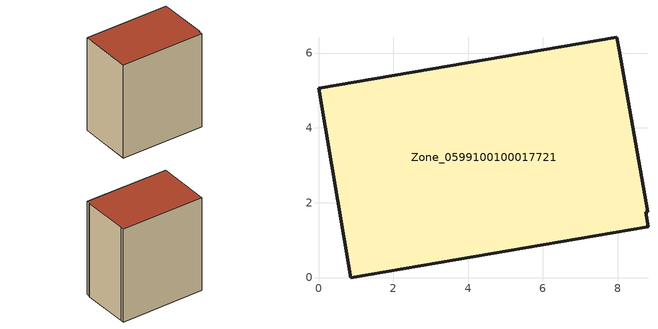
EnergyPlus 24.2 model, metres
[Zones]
Zone_0599100100017721
 floor ground (C_G): 0.86,0 0,5.05 7.98,6.42 8.03,6.07 8.8,1.76 8.74,1.74 8.81,1.36 z0
 wall outside (C_F): 0,5.05 0.86,0 8.81,1.36 8.74,1.74 8.8,1.76 8.03,6.07 7.98,6.42 0,5.05 z0:9.23
 roof outside (C_R): 8.81,1.36 8.74,1.74 8.8,1.76 8.03,6.07 7.98,6.42 0,5.05 0.86,0 z9.23
[BUILDING]
Pand.0599100100017721: North Axis=0; Terrain=City; Loads Convergence Tolerance Value=0.04; Temperature Convergence Tolerance Value=0.4; Solar Distribution=FullExterior; Maximum Number of Warmup Days=25; Minimum Number of Warmup Days=1
[Site:Location]
Rotterdam.The.Hague.AP_ZH_NLD Design_Conditions: Latitude=51.96; Longitude=4.45; Time Zone=1; Elevation=-4.5
[SITE:GROUNDTEMPERATURE:BUILDINGSURFACE]
18, 18, 18, 18, 18, 18, 18, 18, 18, 18, 18, 18
[MATERIAL] Thermal Absorptance=0.9; Solar Absorptance=0.7; Visible Absorptance=0.7
Name | Roughness | Thickness | Conductivity | Density | Specific Heat
G.TI.2015-2018 | MediumSmooth | 0.15 | 0.0428571 | 540 | 1210
F.TI.2015-2018 | Rough | 0.3 | 0.0666667 | 1920 | 840
R.TI.2015-2018 | MediumRough | 0.2 | 0.0333333 | 1500 | 1000
[CONSTRUCTION]
C_G: G.TI.2015-2018
C_F: F.TI.2015-2018
C_R: R.TI.2015-2018
[ZONE]
Zone_0599100100017721: Type=1; Multiplier=1; Ceiling Height=Autocalculate; Volume=Autocalculate; Floor Area=autocalculate; Part of Total Floor Area=Yes
[ZONEINFILTRATION:DESIGNFLOWRATE]
Infil_Zone_0599100100017721: Zone or ZoneList or Space or SpaceList=Zone_0599100100017721; Schedule=AlwaysOn; Design Flow Rate Calculation Method=Flow/Area; Flow Rate per Floor Area=0.0015; Constant Term Coefficient=1; Temperature Term Coefficient=0; Velocity Term Coefficient=0; Velocity Squared Term Coefficient=0
[HVACTEMPLATE:ZONE:IDEALLOADSAIRSYSTEM]
Zone_0599100100017721: Maximum Heating Supply Air Temperature=50; Minimum Cooling Supply Air Temperature=13; Maximum Heating Supply Air Humidity Ratio=0.0156; Minimum Cooling Supply Air Humidity Ratio=0.0077; Heating Limit=NoLimit; Cooling Limit=NoLimit; Dehumidification Control Type=ConstantSensibleHeatRatio; Cooling Sensible Heat Ratio=0.7; Dehumidification Setpoint=60; Humidification Control Type=None; Humidification Setpoint=30; Outdoor Air Method=None; Outdoor Air Flow Rate per Person=0.00944; Outdoor Air Flow Rate per Zone Floor Area=0; Outdoor Air Flow Rate per Zone=0; Demand Controlled Ventilation Type=None; Outdoor Air Economizer Type=NoEconomizer; Heat Recovery Type=None; Sensible Heat Recovery Effectiveness=0.7; Latent Heat Recovery Effectiveness=0.65
[ZONECONTROL:THERMOSTAT]
ThermostatControl_Zone_0599100100017721: Zone or ZoneList=Zone_0599100100017721; Control Type Schedule=DualSetpointControlType; Control 1=Thermostat_Zone_0599100100017721; Temperature Difference Between Cutout And Setpoint=0
[THERMOSTATSETPOINT:DUALSETPOINT]
Thermostat_Zone_0599100100017721: Heating Setpoint Temperature Schedule=HeatingSetpoint_Zone_0599100100017721; Cooling Setpoint Temperature Schedule=CoolingSetpoint_Zone_0599100100017721
[SCHEDULE:COMPACT]
HeatingSetpoint_Zone_0599100100017721: Through: 12/31, For: AllDays, Until: 24:00, 21
CoolingSetpoint_Zone_0599100100017721: Through: 12/31, For: AllDays, Until: 24:00, 24
DualSetpointControlType: Through: 12/31, For: AllDays, Until: 24:00, 4
AlwaysOn: Through: 12/31, For: AllDays, Until: 24:00, 1
